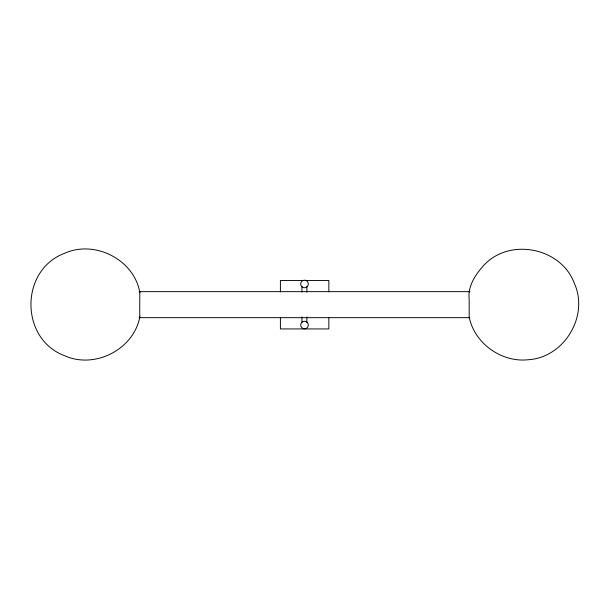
<?xml version="1.0" encoding="UTF-8"?>
<svg xmlns="http://www.w3.org/2000/svg" width="609" height="609" viewBox="0 0 609 609"><rect width="100%" height="100%" fill="white"/><g stroke="black" fill="none" stroke-linecap="round" stroke-linejoin="round"><path stroke-width="0.91" d="M469.204 317.243C474.662 343.628 501.808 362.827 528.513 359.706C564.299 357.445 589.2 315.896 574.325 283.269C561.148 247.589 509.687 237.35 483.851 265.273C475.652 274.309 467.605 286.161 469.158 299.004L469.196 317.639M139.819 316.901C133.774 349.421 94.768 369.32 64.691 355.747C19.709 339.091 19.709 269.909 64.691 253.253C94.798 239.634 134.109 259.708 139.804 292.381C139.75 300.8 139.712 309.22 139.796 317.639M469.174 291.505L469.181 291.947M139.819 291.505L139.849 292.632M303.198 280.49L280.399 280.49L280.399 291.886M305.094 280.49L328.845 280.49L328.845 291.886M139.111 291.65L469.851 291.65M139.111 317.67L469.851 317.67M328.845 317.533L328.845 328.936L280.399 328.936L280.399 317.533M306.867 286.527L306.867 292.206M306.867 316.817L306.867 322.496M301.919 286.527L301.919 292.206M301.919 316.817L301.919 322.496M302.475 287.204A3.814 3.814 0 0 0 308.314 284.099A3.814 3.814 0 0 0 302.711 280.597A3.814 3.814 0 0 0 302.475 287.204M302.475 328.281A3.814 3.814 0 0 0 308.314 325.176A3.814 3.814 0 0 0 302.711 321.674A3.814 3.814 0 0 0 302.475 328.281"/></g></svg>
